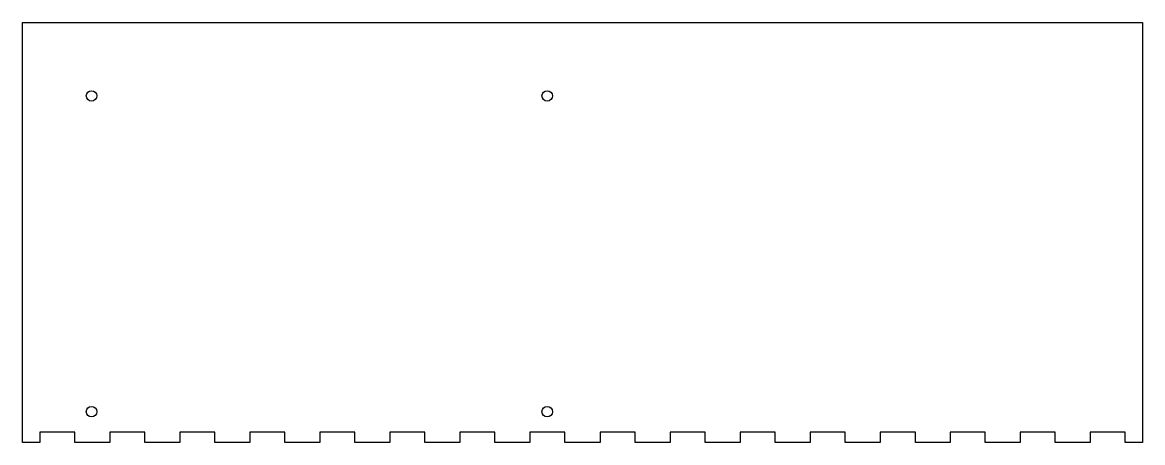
# Model space of a CAD drawing. Header units: millimetres. Extents: x 20 to 340, y 50 to 170.
import ezdxf

# ---------------------------------------------------------------- set-up
doc = ezdxf.new("R2010")
doc.units = ezdxf.units.MM
doc.layers.get('0').update_dxf_attribs({"linetype": 'CONTINUOUS'})

msp = doc.modelspace()

# ---------------------------------------------------------------- linework, layer by layer
msp.add_lwpolyline([(285, 53), (285, 50), (275.09, 50), (275.09, 53), (265, 53), (265, 50), (255, 50), (255, 53), (245, 53), (245, 50), (235, 50), (235, 53), (225, 53), (225, 50), (215, 50), (215, 53), (205, 53), (205, 50), (195, 50), (195, 53), (185, 53), (185, 50), (175, 50), (175, 53), (165, 53), (165, 50), (155, 50), (155, 53), (145, 53), (145, 50), (135, 50), (135, 53), (125, 53), (125, 50), (115, 50), (115, 53), (105, 53), (105, 50), (95, 50), (95, 53), (85, 53), (85, 50), (75, 50), (75, 53), (65, 53), (65, 50), (55, 50), (55, 53), (45, 53), (45, 50), (35, 50), (35, 53), (25, 53), (25, 50), (20, 50), (20, 170), (340, 170), (340, 50), (335, 50), (335, 53), (325, 53), (325, 50), (315, 50), (315, 53), (305, 53), (305, 50), (295, 50), (295, 53)], close=True)
for centre in [(39.75, 149), (169.92, 149), (39.75, 58.83), (169.92, 58.83)]:
    msp.add_circle(centre, 1.5)

doc.saveas('drawing.dxf')
